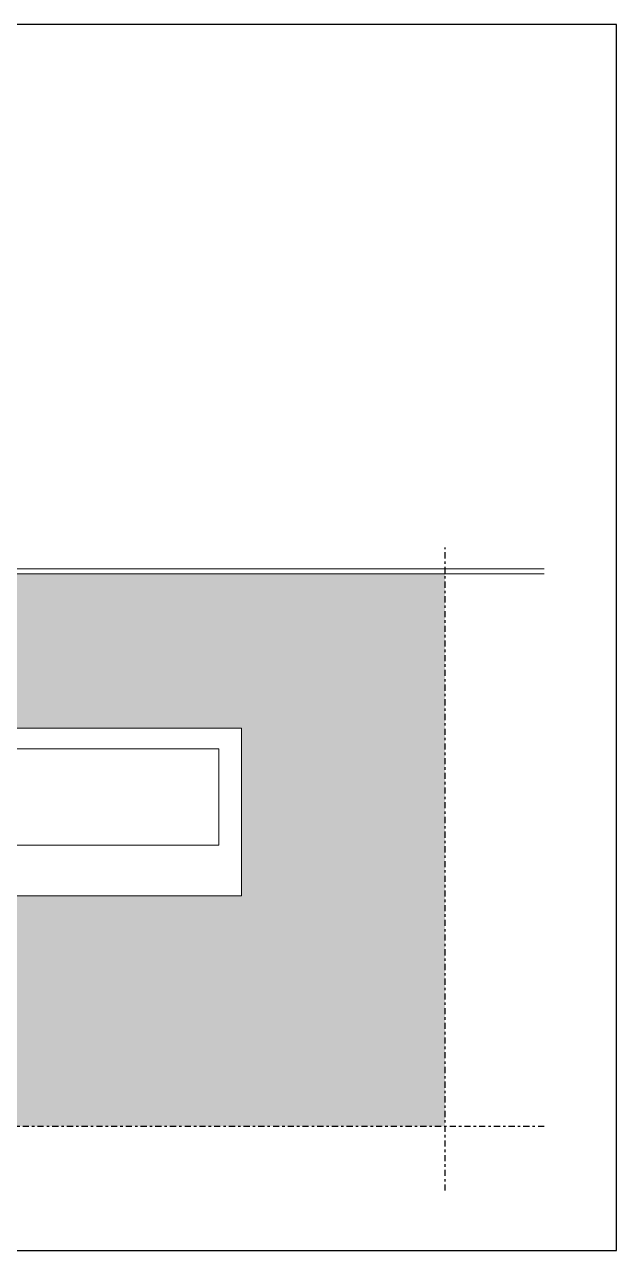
# Model space of a CAD drawing. Header units: millimetres. Extents: x 11902 to 12193, y 9935 to 10135.
# Drawn here: x 12044.3 to 12068.4, y 10085.3 to 10135.3 of the extents above; entities that cross this region are included whole.
import ezdxf

# ---------------------------------------------------------------- set-up
doc = ezdxf.new("R2010")
doc.units = ezdxf.units.MM
doc.linetypes.add('2040-Superposicion Puentes 20-21-22 con cintas TDC-023-024-025$0$DASHDOT2', pattern=[0.5, 0.25, -0.125, 0, -0.125])
doc.layers.add('01-MUROS', color=7, linetype='Continuous')
doc.layers.add('06-SOLADOS', color=252, linetype='Continuous', lineweight=25)

msp = doc.modelspace()

# ---------------------------------------------------------------- hatches: boundary and pattern name
at = {"layer": '01-MUROS', "true_color": 0xe0e0e0, "transparency": 33554595}
h = msp.add_hatch(color=254, dxfattribs=at)
h.dxf.hatch_style = 1
h.paths.add_polyline_path([(12017.8251, 10096.455), (12009.0451, 10096.455), (12009.0451, 10090.345), (12017.8251, 10090.345)])
edge = h.paths.add_edge_path()
edge.add_line((12053.1589, 10112.895), (12013.9351, 10112.895))
edge.add_arc((12013.8466, 10108.0944), 4.8014, 88.94277, 179.99294)
edge.add_line((12009.0451, 10108.095), (12009.0451, 10106.595))
edge.add_line((12009.0451, 10106.595), (12022.2351, 10106.595))
edge.add_line((12022.2351, 10106.595), (12053.1589, 10106.595))
edge.add_line((12053.1589, 10106.595), (12053.1589, 10112.895))
h.paths.add_polyline_path([(12039.4579, 10091.345), (12029.0251, 10091.345), (12029.0251, 10090.345), (12039.4579, 10090.345)])
h.paths.add_polyline_path([(12017.8251, 10091.345), (12025.0251, 10091.345), (12025.0251, 10090.345), (12017.8251, 10090.345)])
h.paths.add_polyline_path([(12039.9379, 10092.495), (12039.9379, 10091.345), (12039.4579, 10091.345), (12039.4579, 10090.345), (12061.4589, 10090.345), (12061.4589, 10112.895), (12053.1589, 10112.895), (12053.1589, 10099.7514), (12042.7079, 10099.7514), (12042.7079, 10092.495)])

# ---------------------------------------------------------------- linework, layer by layer
at = {"color": 1, "linetype": '2040-Superposicion Puentes 20-21-22 con cintas TDC-023-024-025$0$DASHDOT2'}
for p, q in [((12061.4589, 10087.7269), (12061.4589, 10113.9667)), ((12065.4944, 10090.345), (12008.9351, 10090.345))]:
    msp.add_line(p, q, dxfattribs=at)
at = {"color": 3}
msp.add_lwpolyline([(11996.9229, 10085.2857), (12068.4403, 10085.2857), (12068.4403, 10135.3078), (11996.9229, 10135.3078)], close=True, dxfattribs=at)
at = {"layer": '06-SOLADOS', "lineweight": 5}
for p, q in [((12065.4944, 10113.095), (12013.8451, 10113.095)), ((12065.4944, 10112.895), (12013.8451, 10112.895))]:
    msp.add_line(p, q, dxfattribs=at)
at = {"layer": '06-SOLADOS', "lineweight": 9}
msp.add_lwpolyline([(12041.5922, 10099.7514), (12053.1589, 10099.7514), (12053.1589, 10106.595), (12040.4479, 10106.595)], dxfattribs=at)
msp.add_lwpolyline([(12042.0879, 10101.8272), (12042.0879, 10105.7481), (12052.2363, 10105.7481), (12052.2363, 10101.8272)], close=True, dxfattribs=at)

doc.saveas('drawing.dxf')
